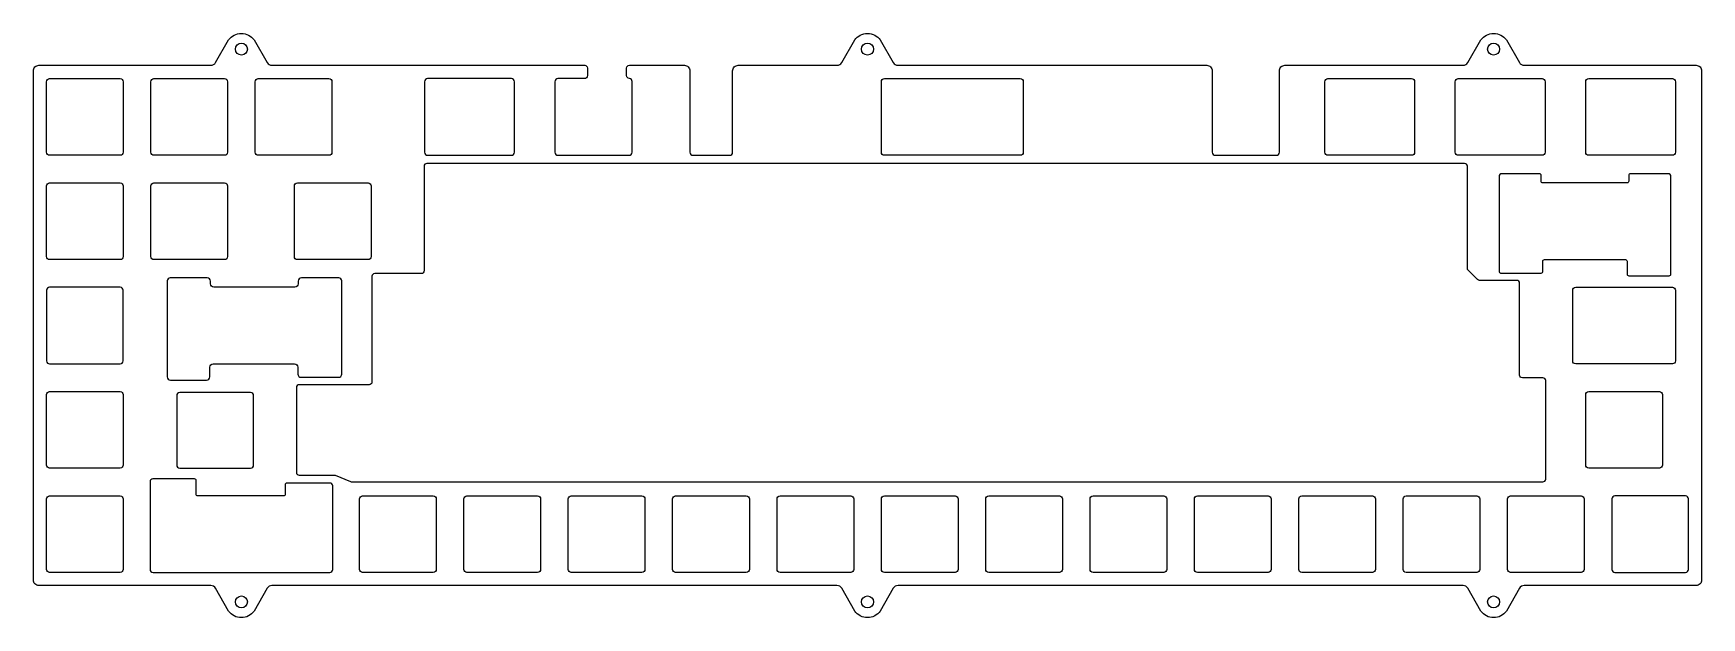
# Model space of a CAD drawing. Header units: millimetres. Extents: x -305 to 0, y -6 to 101.
import ezdxf

# ---------------------------------------------------------------- set-up
doc = ezdxf.new("R2010")
doc.units = ezdxf.units.MM
doc.layers.get('0').update_dxf_attribs({"linetype": 'CONTINUOUS'})

msp = doc.modelspace()

# ---------------------------------------------------------------- linework, layer by layer
for points in [[(-208.91, 78.72), (-195.91, 78.72, 0.414214), (-195.36, 79.27), (-195.36, 92.18, 0.392722), (-195.87, 92.73, -0.392722), (-196.37, 93.27), (-196.37, 94.66, -0.414214), (-195.87, 95.16), (-185.83, 95.16, -0.414214), (-184.83, 94.16), (-184.83, 79.27, 0.414214), (-184.28, 78.72), (-177.57, 78.72, 0.414214), (-177.02, 79.27), (-177.02, 94.16, -0.414214), (-176.02, 95.16), (-157.98, 95.16, 0.268559), (-157.11, 95.66), (-154.74, 99.79, -0.515061), (-150.06, 99.79), (-147.69, 95.66, 0.268559), (-146.82, 95.16), (-90.47, 95.16, -0.414214), (-89.47, 94.16), (-89.47, 79.27, 0.414214), (-88.92, 78.72), (-77.76, 78.72, 0.414214), (-77.21, 79.27), (-77.21, 94.16, -0.414214), (-76.21, 95.16), (-43.68, 95.16, 0.268559), (-42.81, 95.66), (-40.44, 99.79, -0.515061), (-35.76, 99.79), (-33.39, 95.66, 0.268559), (-32.52, 95.16), (-1.13, 95.16, -0.414214), (-0.13, 94.16), (-0.13, 1.14, -0.414214), (-1.13, 0.14), (-32.52, 0.14, 0.269457), (-33.39, -0.36), (-35.77, -4.54, -0.512053), (-40.43, -4.54), (-42.81, -0.36, 0.269457), (-43.68, 0.14), (-146.82, 0.14, 0.269457), (-147.69, -0.36), (-150.07, -4.54, -0.512053), (-154.73, -4.54), (-157.11, -0.36, 0.269457), (-157.98, 0.14), (-261.12, 0.14, 0.269457), (-261.99, -0.36), (-264.37, -4.54, -0.512051), (-269.03, -4.54), (-271.41, -0.36, 0.269457), (-272.28, 0.14), (-303.67, 0.14, -0.414214), (-304.67, 1.14), (-304.67, 94.16, -0.414214), (-303.67, 95.16), (-272.28, 95.16, 0.268559), (-271.41, 95.66), (-269.04, 99.79, -0.51506), (-264.36, 99.79), (-261.99, 95.66, 0.268559), (-261.12, 95.16), (-204.02, 95.16, -0.414214), (-203.52, 94.66), (-203.52, 93.27, -0.414214), (-204.07, 92.72), (-208.91, 92.72, 0.414214), (-209.46, 92.17), (-209.46, 79.27, 0.414214)], [(-208.91, 78.72), (-195.91, 78.72, 0.414214), (-195.36, 79.27), (-195.36, 92.18, 0.392722), (-195.87, 92.73, -0.392722), (-196.37, 93.27), (-196.37, 94.66, -0.414214), (-195.87, 95.16), (-185.83, 95.16, -0.414214), (-184.83, 94.16), (-184.83, 79.27, 0.414214), (-184.28, 78.72), (-177.57, 78.72, 0.414214), (-177.02, 79.27), (-177.02, 94.16, -0.414214), (-176.02, 95.16), (-157.98, 95.16, 0.268559), (-157.11, 95.66), (-154.74, 99.79, -0.515061), (-150.06, 99.79), (-147.69, 95.66, 0.268559), (-146.82, 95.16), (-90.47, 95.16, -0.414214), (-89.47, 94.16), (-89.47, 79.27, 0.414214), (-88.92, 78.72), (-77.76, 78.72, 0.414214), (-77.21, 79.27), (-77.21, 94.16, -0.414214), (-76.21, 95.16), (-43.68, 95.16, 0.268559), (-42.81, 95.66), (-40.44, 99.79, -0.515061), (-35.76, 99.79), (-33.39, 95.66, 0.268559), (-32.52, 95.16), (-1.13, 95.16, -0.414214), (-0.13, 94.16), (-0.13, 1.14, -0.414214), (-1.13, 0.14), (-32.52, 0.14, 0.269457), (-33.39, -0.36), (-35.77, -4.54, -0.512053), (-40.43, -4.54), (-42.81, -0.36, 0.269457), (-43.68, 0.14), (-146.82, 0.14, 0.269457), (-147.69, -0.36), (-150.07, -4.54, -0.512053), (-154.73, -4.54), (-157.11, -0.36, 0.269457), (-157.98, 0.14), (-261.12, 0.14, 0.269457), (-261.99, -0.36), (-264.37, -4.54, -0.512051), (-269.03, -4.54), (-271.41, -0.36, 0.269457), (-272.28, 0.14), (-303.67, 0.14, -0.414214), (-304.67, 1.14), (-304.67, 94.16, -0.414214), (-303.67, 95.16), (-272.28, 95.16, 0.268559), (-271.41, 95.66), (-269.04, 99.79, -0.51506), (-264.36, 99.79), (-261.99, 95.66, 0.268559), (-261.12, 95.16), (-204.02, 95.16, -0.414214), (-203.52, 94.66), (-203.52, 93.27, -0.414214), (-204.07, 92.72), (-208.91, 92.72, 0.414214), (-209.46, 92.17), (-209.46, 79.27, 0.414214)], [(-288.27, 79.27, -0.414214), (-288.82, 78.72), (-301.72, 78.72, -0.414214), (-302.27, 79.27), (-302.27, 92.17, -0.414214), (-301.72, 92.72), (-288.82, 92.72, -0.414214), (-288.27, 92.17)], [(-288.27, 79.27, -0.414214), (-288.82, 78.72), (-301.72, 78.72, -0.414214), (-302.27, 79.27), (-302.27, 92.17, -0.414214), (-301.72, 92.72), (-288.82, 92.72, -0.414214), (-288.27, 92.17)], [(-269.22, 79.27, -0.414214), (-269.77, 78.72), (-282.67, 78.72, -0.414214), (-283.22, 79.27), (-283.22, 92.17, -0.414214), (-282.67, 92.72), (-269.77, 92.72, -0.414214), (-269.22, 92.17)], [(-269.22, 79.27, -0.414214), (-269.77, 78.72), (-282.67, 78.72, -0.414214), (-283.22, 79.27), (-283.22, 92.17, -0.414214), (-282.67, 92.72), (-269.77, 92.72, -0.414214), (-269.22, 92.17)], [(-264.17, 92.17, -0.414214), (-263.62, 92.72), (-250.72, 92.72, -0.414214), (-250.17, 92.17), (-250.17, 79.27, -0.414214), (-250.72, 78.72), (-263.62, 78.72, -0.414214), (-264.17, 79.27)], [(-264.17, 92.17, -0.414214), (-263.62, 92.72), (-250.72, 92.72, -0.414214), (-250.17, 92.17), (-250.17, 79.27, -0.414214), (-250.72, 78.72), (-263.62, 78.72, -0.414214), (-264.17, 79.27)], [(-217.39, 92.72), (-232.72, 92.72, 0.414214), (-233.27, 92.17), (-233.27, 79.27, 0.414214), (-232.72, 78.72), (-217.39, 78.72, 0.414214), (-216.84, 79.27), (-216.84, 92.17, 0.414214)], [(-217.39, 92.72), (-232.72, 92.72, 0.414214), (-233.27, 92.17), (-233.27, 79.27, 0.414214), (-232.72, 78.72), (-217.39, 78.72, 0.414214), (-216.84, 79.27), (-216.84, 92.17, 0.414214)], [(-149.87, 92.17, -0.414214), (-149.32, 92.72), (-124.52, 92.72, -0.414214), (-123.97, 92.17), (-123.97, 79.27, -0.414214), (-124.52, 78.72), (-149.32, 78.72, -0.414214), (-149.87, 79.27)], [(-149.87, 92.17, -0.414214), (-149.32, 92.72), (-124.52, 92.72, -0.414214), (-123.97, 92.17), (-123.97, 79.27, -0.414214), (-124.52, 78.72), (-149.32, 78.72, -0.414214), (-149.87, 79.27)], [(-68.91, 92.17, -0.414214), (-68.36, 92.72), (-53.08, 92.72, -0.414214), (-52.53, 92.17), (-52.53, 79.27, -0.414214), (-53.08, 78.72), (-68.36, 78.72, -0.414214), (-68.91, 79.27)], [(-68.91, 92.17, -0.414214), (-68.36, 92.72), (-53.08, 92.72, -0.414214), (-52.53, 92.17), (-52.53, 79.27, -0.414214), (-53.08, 78.72), (-68.36, 78.72, -0.414214), (-68.91, 79.27)], [(-28.72, 79.27, -0.414214), (-29.27, 78.72), (-44.55, 78.72, -0.414214), (-45.1, 79.27), (-45.1, 92.17, -0.414214), (-44.55, 92.72), (-29.27, 92.72, -0.414214), (-28.72, 92.17)], [(-28.72, 79.27, -0.414214), (-29.27, 78.72), (-44.55, 78.72, -0.414214), (-45.1, 79.27), (-45.1, 92.17, -0.414214), (-44.55, 92.72), (-29.27, 92.72, -0.414214), (-28.72, 92.17)], [(-4.91, 79.27, -0.414214), (-5.46, 78.72), (-20.74, 78.72, -0.414214), (-21.29, 79.27), (-21.29, 92.17, -0.414214), (-20.74, 92.72), (-5.46, 92.72, -0.414214), (-4.91, 92.17)], [(-4.91, 79.27, -0.414214), (-5.46, 78.72), (-20.74, 78.72, -0.414214), (-21.29, 79.27), (-21.29, 92.17, -0.414214), (-20.74, 92.72), (-5.46, 92.72, -0.414214), (-4.91, 92.17)], [(-42.74, 57.73, -0.198912), (-42.89, 58.08), (-42.89, 76.72, 0.414214), (-43.39, 77.22), (-232.84, 77.22, 0.414214), (-233.34, 76.72), (-233.34, 57.62, -0.414214), (-233.84, 57.12), (-242.36, 57.12, 0.414214), (-242.86, 56.62), (-242.86, 37.32, -0.414214), (-243.36, 36.82), (-256.15, 36.82, 0.414214), (-256.65, 36.32), (-256.65, 20.82, 0.414214), (-256.15, 20.32), (-249.77, 20.32, -0.09902), (-249.58, 20.29), (-246.77, 19.11, 0.09902), (-246.57, 19.07), (-29.1, 19.07, 0.414214), (-28.6, 19.57), (-28.6, 37.57, 0.414214), (-29.1, 38.07), (-32.86, 38.07, -0.414214), (-33.36, 38.57), (-33.36, 55.37, 0.414214), (-33.86, 55.87), (-40.68, 55.87, -0.198912), (-41.03, 56.02)], [(-42.74, 57.73, -0.198912), (-42.89, 58.08), (-42.89, 76.72, 0.414214), (-43.39, 77.22), (-232.84, 77.22, 0.414214), (-233.34, 76.72), (-233.34, 57.62, -0.414214), (-233.84, 57.12), (-242.36, 57.12, 0.414214), (-242.86, 56.62), (-242.86, 37.32, -0.414214), (-243.36, 36.82), (-256.15, 36.82, 0.414214), (-256.65, 36.32), (-256.65, 20.82, 0.414214), (-256.15, 20.32), (-249.77, 20.32, -0.09902), (-249.58, 20.29), (-246.77, 19.11, 0.09902), (-246.57, 19.07), (-29.1, 19.07, 0.414214), (-28.6, 19.57), (-28.6, 37.57, 0.414214), (-29.1, 38.07), (-32.86, 38.07, -0.414214), (-33.36, 38.57), (-33.36, 55.37, 0.414214), (-33.86, 55.87), (-40.68, 55.87, -0.198912), (-41.03, 56.02)], [(-288.27, 60.22, -0.414214), (-288.82, 59.67), (-301.72, 59.67, -0.414214), (-302.27, 60.22), (-302.27, 73.12, -0.414214), (-301.72, 73.67), (-288.82, 73.67, -0.414214), (-288.27, 73.12)], [(-288.27, 60.22, -0.414214), (-288.82, 59.67), (-301.72, 59.67, -0.414214), (-302.27, 60.22), (-302.27, 73.12, -0.414214), (-301.72, 73.67), (-288.82, 73.67, -0.414214), (-288.27, 73.12)], [(-269.22, 60.22, -0.414214), (-269.77, 59.67), (-282.67, 59.67, -0.414214), (-283.22, 60.22), (-283.22, 73.12, -0.414214), (-282.67, 73.67), (-269.77, 73.67, -0.414214), (-269.22, 73.12)], [(-269.22, 60.22, -0.414214), (-269.77, 59.67), (-282.67, 59.67, -0.414214), (-283.22, 60.22), (-283.22, 73.12, -0.414214), (-282.67, 73.67), (-269.77, 73.67, -0.414214), (-269.22, 73.12)], [(-257.03, 73.12, -0.414214), (-256.48, 73.67), (-243.58, 73.67, -0.414214), (-243.03, 73.12), (-243.03, 60.22, -0.414214), (-243.58, 59.67), (-256.48, 59.67, -0.414214), (-257.03, 60.22)], [(-257.03, 73.12, -0.414214), (-256.48, 73.67), (-243.58, 73.67, -0.414214), (-243.03, 73.12), (-243.03, 60.22, -0.414214), (-243.58, 59.67), (-256.48, 59.67, -0.414214), (-257.03, 60.22)], [(-29.12, 59.37, -0.414214), (-28.82, 59.67), (-14.04, 59.67, -0.414214), (-13.74, 59.37), (-13.74, 57.02, 0.414214), (-13.44, 56.72), (-6.04, 56.72, 0.414214), (-5.74, 57.02), (-5.74, 74.81, 0.414214), (-6.29, 75.36), (-13.13, 75.36, 0.414214), (-13.43, 75.06), (-13.43, 73.97, -0.414214), (-13.73, 73.67), (-29.13, 73.67, -0.414214), (-29.43, 73.97), (-29.43, 75.06, 0.414214), (-29.73, 75.36), (-36.57, 75.36, 0.414214), (-37.12, 74.81), (-37.12, 57.52, 0.414214), (-36.82, 57.22), (-29.42, 57.22, 0.414214), (-29.12, 57.52)], [(-29.12, 59.37, -0.414214), (-28.82, 59.67), (-14.04, 59.67, -0.414214), (-13.74, 59.37), (-13.74, 57.02, 0.414214), (-13.44, 56.72), (-6.04, 56.72, 0.414214), (-5.74, 57.02), (-5.74, 74.81, 0.414214), (-6.29, 75.36), (-13.13, 75.36, 0.414214), (-13.43, 75.06), (-13.43, 73.97, -0.414214), (-13.73, 73.67), (-29.13, 73.67, -0.414214), (-29.43, 73.97), (-29.43, 75.06, 0.414214), (-29.73, 75.36), (-36.57, 75.36, 0.414214), (-37.12, 74.81), (-37.12, 57.52, 0.414214), (-36.82, 57.22), (-29.42, 57.22, 0.414214), (-29.12, 57.52)], [(-256.98, 40.62, -0.414214), (-256.38, 40.02), (-256.38, 38.77, 0.414214), (-255.78, 38.17), (-248.98, 38.17, 0.414214), (-248.38, 38.77), (-248.38, 55.77, 0.414214), (-248.93, 56.32), (-255.72, 56.32, 0.414214), (-256.32, 55.72), (-256.32, 55.22, -0.414214), (-256.92, 54.62), (-271.72, 54.62, -0.414214), (-272.32, 55.22), (-272.32, 55.72, 0.414214), (-272.92, 56.32), (-279.68, 56.32, 0.414214), (-280.23, 55.77), (-280.23, 38.27, 0.414214), (-279.63, 37.67), (-273.06, 37.67, 0.414214), (-272.46, 38.27), (-272.46, 40.02, -0.414214), (-271.86, 40.62)], [(-256.98, 40.62, -0.414214), (-256.38, 40.02), (-256.38, 38.77, 0.414214), (-255.78, 38.17), (-248.98, 38.17, 0.414214), (-248.38, 38.77), (-248.38, 55.77, 0.414214), (-248.93, 56.32), (-255.72, 56.32, 0.414214), (-256.32, 55.72), (-256.32, 55.22, -0.414214), (-256.92, 54.62), (-271.72, 54.62, -0.414214), (-272.32, 55.22), (-272.32, 55.72, 0.414214), (-272.92, 56.32), (-279.68, 56.32, 0.414214), (-280.23, 55.77), (-280.23, 38.27, 0.414214), (-279.63, 37.67), (-273.06, 37.67, 0.414214), (-272.46, 38.27), (-272.46, 40.02, -0.414214), (-271.86, 40.62)], [(-301.72, 40.62), (-288.82, 40.62, 0.414214), (-288.27, 41.17), (-288.27, 54.07, 0.414214), (-288.82, 54.62), (-301.72, 54.62, 0.414214), (-302.27, 54.07), (-302.27, 41.17, 0.414214)], [(-301.72, 40.62), (-288.82, 40.62, 0.414214), (-288.27, 41.17), (-288.27, 54.07, 0.414214), (-288.82, 54.62), (-301.72, 54.62, 0.414214), (-302.27, 54.07), (-302.27, 41.17, 0.414214)], [(-23.67, 54.07, -0.414214), (-23.12, 54.62), (-5.46, 54.62, -0.414214), (-4.91, 54.07), (-4.91, 41.17, -0.414214), (-5.46, 40.62), (-23.12, 40.62, -0.414214), (-23.67, 41.17)], [(-23.67, 54.07, -0.414214), (-23.12, 54.62), (-5.46, 54.62, -0.414214), (-4.91, 54.07), (-4.91, 41.17, -0.414214), (-5.46, 40.62), (-23.12, 40.62, -0.414214), (-23.67, 41.17)], [(-288.27, 22.12, -0.414214), (-288.82, 21.57), (-301.72, 21.57, -0.414214), (-302.27, 22.12), (-302.27, 35.02, -0.414214), (-301.72, 35.57), (-288.82, 35.57, -0.414214), (-288.27, 35.02)], [(-288.27, 22.12, -0.414214), (-288.82, 21.57), (-301.72, 21.57, -0.414214), (-302.27, 22.12), (-302.27, 35.02, -0.414214), (-301.72, 35.57), (-288.82, 35.57, -0.414214), (-288.27, 35.02)], [(-265.01, 35.37), (-277.96, 35.37, 0.414214), (-278.51, 34.82), (-278.51, 22.12, 0.414214), (-277.96, 21.57), (-265.01, 21.57, 0.414214), (-264.46, 22.12), (-264.46, 34.82, 0.414214)], [(-265.01, 35.37), (-277.96, 35.37, 0.414214), (-278.51, 34.82), (-278.51, 22.12, 0.414214), (-277.96, 21.57), (-265.01, 21.57, 0.414214), (-264.46, 22.12), (-264.46, 34.82, 0.414214)], [(-7.29, 22.12, -0.414214), (-7.84, 21.57), (-20.74, 21.57, -0.414214), (-21.29, 22.12), (-21.29, 35.02, -0.414214), (-20.74, 35.57), (-7.84, 35.57, -0.414214), (-7.29, 35.02)], [(-7.29, 22.12, -0.414214), (-7.84, 21.57), (-20.74, 21.57, -0.414214), (-21.29, 22.12), (-21.29, 35.02, -0.414214), (-20.74, 35.57), (-7.84, 35.57, -0.414214), (-7.29, 35.02)], [(-250.02, 3.07), (-250.02, 18.36, 0.414214), (-250.52, 18.86), (-258.4, 18.86, 0.414214), (-258.7, 18.56), (-258.7, 16.82, -0.414214), (-259, 16.52), (-274.65, 16.52, -0.414214), (-274.95, 16.82), (-274.95, 19.31, 0.414214), (-275.25, 19.61), (-282.87, 19.61, 0.414214), (-283.37, 19.11), (-283.37, 3.07, 0.414214), (-282.82, 2.52), (-250.57, 2.52, 0.414214)], [(-250.02, 3.07), (-250.02, 18.36, 0.414214), (-250.52, 18.86), (-258.4, 18.86, 0.414214), (-258.7, 18.56), (-258.7, 16.82, -0.414214), (-259, 16.52), (-274.65, 16.52, -0.414214), (-274.95, 16.82), (-274.95, 19.31, 0.414214), (-275.25, 19.61), (-282.87, 19.61, 0.414214), (-283.37, 19.11), (-283.37, 3.07, 0.414214), (-282.82, 2.52), (-250.57, 2.52, 0.414214)], [(-288.27, 3.07, -0.414214), (-288.82, 2.52), (-301.72, 2.52, -0.414214), (-302.27, 3.07), (-302.27, 15.97, -0.414214), (-301.72, 16.52), (-288.82, 16.52, -0.414214), (-288.27, 15.97)], [(-288.27, 3.07, -0.414214), (-288.82, 2.52), (-301.72, 2.52, -0.414214), (-302.27, 3.07), (-302.27, 15.97, -0.414214), (-301.72, 16.52), (-288.82, 16.52, -0.414214), (-288.27, 15.97)], [(-245.12, 15.97, -0.414214), (-244.57, 16.52), (-231.67, 16.52, -0.414214), (-231.12, 15.97), (-231.12, 3.07, -0.414214), (-231.67, 2.52), (-244.57, 2.52, -0.414214), (-245.12, 3.07)], [(-245.12, 15.97, -0.414214), (-244.57, 16.52), (-231.67, 16.52, -0.414214), (-231.12, 15.97), (-231.12, 3.07, -0.414214), (-231.67, 2.52), (-244.57, 2.52, -0.414214), (-245.12, 3.07)], [(-212.07, 3.07, -0.414214), (-212.62, 2.52), (-225.52, 2.52, -0.414214), (-226.07, 3.07), (-226.07, 15.97, -0.414214), (-225.52, 16.52), (-212.62, 16.52, -0.414214), (-212.07, 15.97)], [(-212.07, 3.07, -0.414214), (-212.62, 2.52), (-225.52, 2.52, -0.414214), (-226.07, 3.07), (-226.07, 15.97, -0.414214), (-225.52, 16.52), (-212.62, 16.52, -0.414214), (-212.07, 15.97)], [(-193.02, 3.07, -0.414214), (-193.57, 2.52), (-206.47, 2.52, -0.414214), (-207.02, 3.07), (-207.02, 15.97, -0.414214), (-206.47, 16.52), (-193.57, 16.52, -0.414214), (-193.02, 15.97)], [(-193.02, 3.07, -0.414214), (-193.57, 2.52), (-206.47, 2.52, -0.414214), (-207.02, 3.07), (-207.02, 15.97, -0.414214), (-206.47, 16.52), (-193.57, 16.52, -0.414214), (-193.02, 15.97)], [(-173.97, 3.07, -0.414214), (-174.52, 2.52), (-187.42, 2.52, -0.414214), (-187.97, 3.07), (-187.97, 15.97, -0.414214), (-187.42, 16.52), (-174.52, 16.52, -0.414214), (-173.97, 15.97)], [(-173.97, 3.07, -0.414214), (-174.52, 2.52), (-187.42, 2.52, -0.414214), (-187.97, 3.07), (-187.97, 15.97, -0.414214), (-187.42, 16.52), (-174.52, 16.52, -0.414214), (-173.97, 15.97)], [(-168.92, 15.97, -0.414214), (-168.37, 16.52), (-155.47, 16.52, -0.414214), (-154.92, 15.97), (-154.92, 3.07, -0.414214), (-155.47, 2.52), (-168.37, 2.52, -0.414214), (-168.92, 3.07)], [(-168.92, 15.97, -0.414214), (-168.37, 16.52), (-155.47, 16.52, -0.414214), (-154.92, 15.97), (-154.92, 3.07, -0.414214), (-155.47, 2.52), (-168.37, 2.52, -0.414214), (-168.92, 3.07)], [(-149.87, 15.97, -0.414214), (-149.32, 16.52), (-136.42, 16.52, -0.414214), (-135.87, 15.97), (-135.87, 3.07, -0.414214), (-136.42, 2.52), (-149.32, 2.52, -0.414214), (-149.87, 3.07)], [(-149.87, 15.97, -0.414214), (-149.32, 16.52), (-136.42, 16.52, -0.414214), (-135.87, 15.97), (-135.87, 3.07, -0.414214), (-136.42, 2.52), (-149.32, 2.52, -0.414214), (-149.87, 3.07)], [(-116.82, 3.07, -0.414214), (-117.37, 2.52), (-130.27, 2.52, -0.414214), (-130.82, 3.07), (-130.82, 15.97, -0.414214), (-130.27, 16.52), (-117.37, 16.52, -0.414214), (-116.82, 15.97)], [(-116.82, 3.07, -0.414214), (-117.37, 2.52), (-130.27, 2.52, -0.414214), (-130.82, 3.07), (-130.82, 15.97, -0.414214), (-130.27, 16.52), (-117.37, 16.52, -0.414214), (-116.82, 15.97)], [(-97.77, 3.07, -0.414214), (-98.32, 2.52), (-111.22, 2.52, -0.414214), (-111.77, 3.07), (-111.77, 15.97, -0.414214), (-111.22, 16.52), (-98.32, 16.52, -0.414214), (-97.77, 15.97)], [(-97.77, 3.07, -0.414214), (-98.32, 2.52), (-111.22, 2.52, -0.414214), (-111.77, 3.07), (-111.77, 15.97, -0.414214), (-111.22, 16.52), (-98.32, 16.52, -0.414214), (-97.77, 15.97)], [(-78.72, 3.07, -0.414214), (-79.27, 2.52), (-92.17, 2.52, -0.414214), (-92.72, 3.07), (-92.72, 15.97, -0.414214), (-92.17, 16.52), (-79.27, 16.52, -0.414214), (-78.72, 15.97)], [(-78.72, 3.07, -0.414214), (-79.27, 2.52), (-92.17, 2.52, -0.414214), (-92.72, 3.07), (-92.72, 15.97, -0.414214), (-92.17, 16.52), (-79.27, 16.52, -0.414214), (-78.72, 15.97)], [(-73.67, 15.97, -0.414214), (-73.12, 16.52), (-60.22, 16.52, -0.414214), (-59.67, 15.97), (-59.67, 3.07, -0.414214), (-60.22, 2.52), (-73.12, 2.52, -0.414214), (-73.67, 3.07)], [(-73.67, 15.97, -0.414214), (-73.12, 16.52), (-60.22, 16.52, -0.414214), (-59.67, 15.97), (-59.67, 3.07, -0.414214), (-60.22, 2.52), (-73.12, 2.52, -0.414214), (-73.67, 3.07)], [(-54.62, 15.97, -0.414214), (-54.07, 16.52), (-41.17, 16.52, -0.414214), (-40.62, 15.97), (-40.62, 3.07, -0.414214), (-41.17, 2.52), (-54.07, 2.52, -0.414214), (-54.62, 3.07)], [(-54.62, 15.97, -0.414214), (-54.07, 16.52), (-41.17, 16.52, -0.414214), (-40.62, 15.97), (-40.62, 3.07, -0.414214), (-41.17, 2.52), (-54.07, 2.52, -0.414214), (-54.62, 3.07)], [(-35.57, 15.97, -0.414214), (-35.02, 16.52), (-22.12, 16.52, -0.414214), (-21.57, 15.97), (-21.57, 3.07, -0.414214), (-22.12, 2.52), (-35.02, 2.52, -0.414214), (-35.57, 3.07)], [(-35.57, 15.97, -0.414214), (-35.02, 16.52), (-22.12, 16.52, -0.414214), (-21.57, 15.97), (-21.57, 3.07, -0.414214), (-22.12, 2.52), (-35.02, 2.52, -0.414214), (-35.57, 3.07)], [(-15.97, 2.52), (-3.07, 2.52, 0.414214), (-2.52, 3.07), (-2.52, 15.97, 0.414214), (-3.07, 16.52), (-15.97, 16.52, 0.414214), (-16.52, 15.97), (-16.52, 3.07, 0.414214)], [(-15.97, 2.52), (-3.07, 2.52, 0.414214), (-2.52, 3.07), (-2.52, 15.97, 0.414214), (-3.07, 16.52), (-15.97, 16.52, 0.414214), (-16.52, 15.97), (-16.52, 3.07, 0.414214)]]:
    msp.add_lwpolyline(points, format="xyb", close=True)
for centre in [(-266.7, 98.12), (-266.7, 98.12), (-152.4, 98.12), (-152.4, 98.12), (-38.1, 98.12), (-38.1, 98.12), (-266.7, -2.86), (-266.7, -2.86), (-152.4, -2.86), (-152.4, -2.86), (-38.1, -2.86), (-38.1, -2.86)]:
    msp.add_circle(centre, 1.1)

doc.saveas('drawing.dxf')
